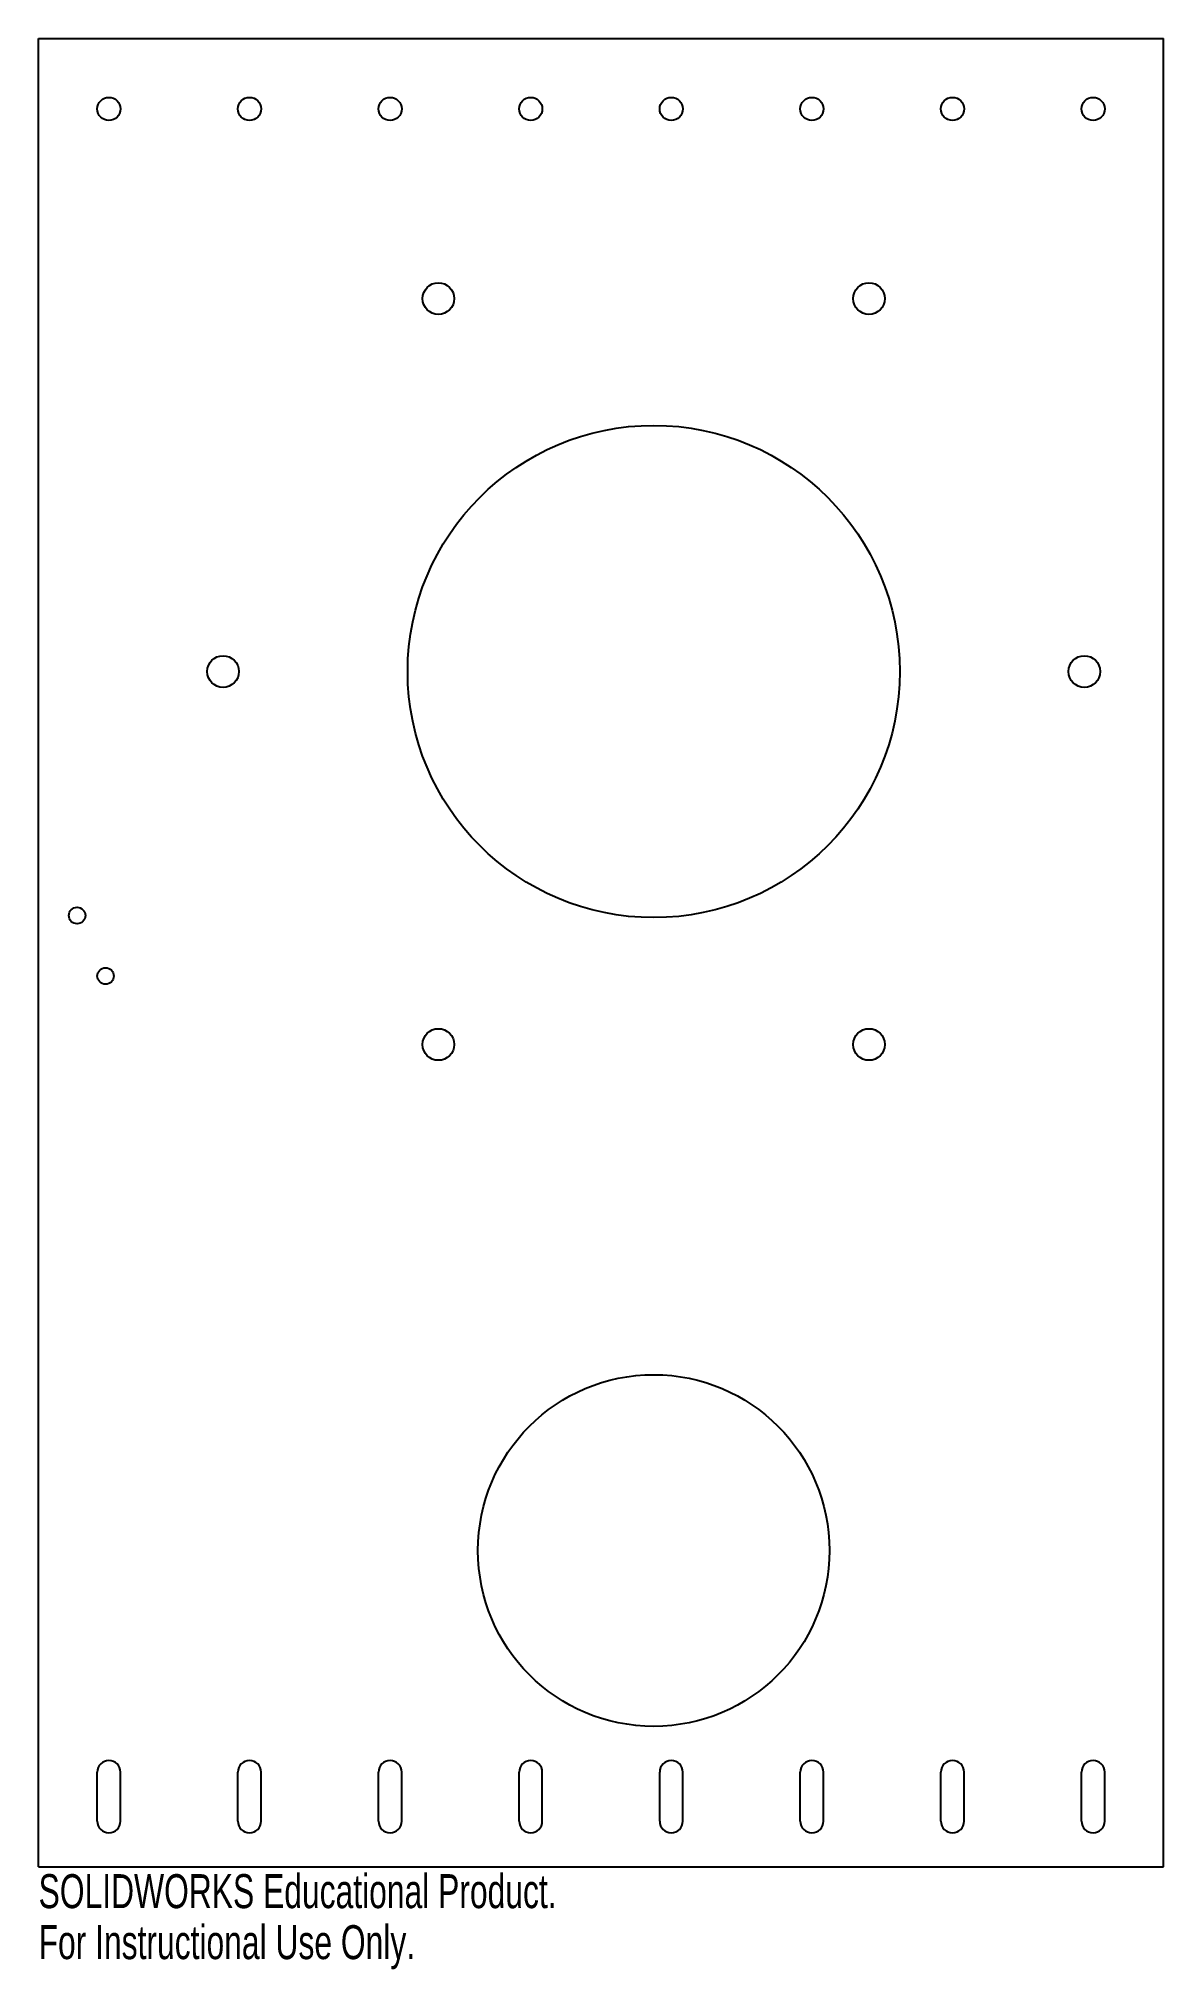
# Model space of a CAD drawing. Header units: millimetres. Extents: x 0 to 160, y -15 to 260.
import ezdxf

# ---------------------------------------------------------------- set-up
doc = ezdxf.new("R2010")
doc.units = ezdxf.units.MM
doc.styles.add('SLDTEXTSTYLE0', font='TXT', dxfattribs={"width": 0.7})

msp = doc.modelspace()

# ---------------------------------------------------------------- linework, layer by layer
at = {"color": 7, "linetype": 'Continuous', "lineweight": 25}
for p, q in [((0, 260), (160, 260)), ((0, 0), (0, 260)), ((160, 0), (160, 260)), ((8.35, 6.5), (8.35, 13.5)), ((11.65, 6.5), (11.65, 13.5)), ((28.35, 6.5), (28.35, 13.5)), ((31.65, 6.5), (31.65, 13.5)), ((48.35, 6.5), (48.35, 13.5)), ((51.65, 6.5), (51.65, 13.5)), ((68.35, 6.5), (68.35, 13.5)), ((71.65, 6.5), (71.65, 13.5)), ((88.35, 6.5), (88.35, 13.5)), ((91.65, 6.5), (91.65, 13.5)), ((108.35, 6.5), (108.35, 13.5)), ((111.65, 6.5), (111.65, 13.5)), ((128.35, 6.5), (128.35, 13.5)), ((131.65, 6.5), (131.65, 13.5)), ((148.35, 6.5), (148.35, 13.5)), ((151.65, 6.5), (151.65, 13.5)), ((0, 0), (160, 0))]:
    msp.add_line(p, q, dxfattribs=at)
for centre, radius in [((10, 250), 1.65), ((30, 250), 1.65), ((50, 250), 1.65), ((70, 250), 1.65), ((90, 250), 1.65), ((110, 250), 1.65), ((130, 250), 1.65), ((150, 250), 1.65), ((56.88, 223.04), 2.25), ((118.12, 223.04), 2.25), ((87.5, 170), 35), ((26.25, 170), 2.25), ((148.75, 170), 2.25), ((5.48, 135.3), 1.17), ((9.52, 126.7), 1.17), ((56.88, 116.96), 2.25), ((118.12, 116.96), 2.25), ((87.5, 45), 25)]:
    msp.add_circle(centre, radius, dxfattribs=at)
for centre, start, end in [((10, 13.5), 0, 180), ((30, 13.5), 0, 180), ((50, 13.5), 0, 180), ((70, 13.5), 0, 180), ((90, 13.5), 0, 180), ((110, 13.5), 0, 180), ((130, 13.5), 0, 180), ((150, 13.5), 0, 180), ((10, 6.5), 180, 0), ((30, 6.5), 180, 0), ((50, 6.5), 180, 0), ((70, 6.5), 180, 0), ((90, 6.5), 180, 0), ((110, 6.5), 180, 0), ((130, 6.5), 180, 0), ((150, 6.5), 180, 0)]:
    msp.add_arc(centre, 1.65, start, end, dxfattribs=at)

# ---------------------------------------------------------------- texts
at = {"color": 7, "linetype": 'Continuous', "char_height": 4.8336, "attachment_point": 1, "style": 'SLDTEXTSTYLE0'}
for s, insert in [('SOLIDWORKS Educational Product.', (0, -1.02)), ('For Instructional Use Only.', (0, -8.27))]:
    msp.add_mtext(s, dxfattribs=dict(at, insert=insert))

doc.saveas('drawing.dxf')
